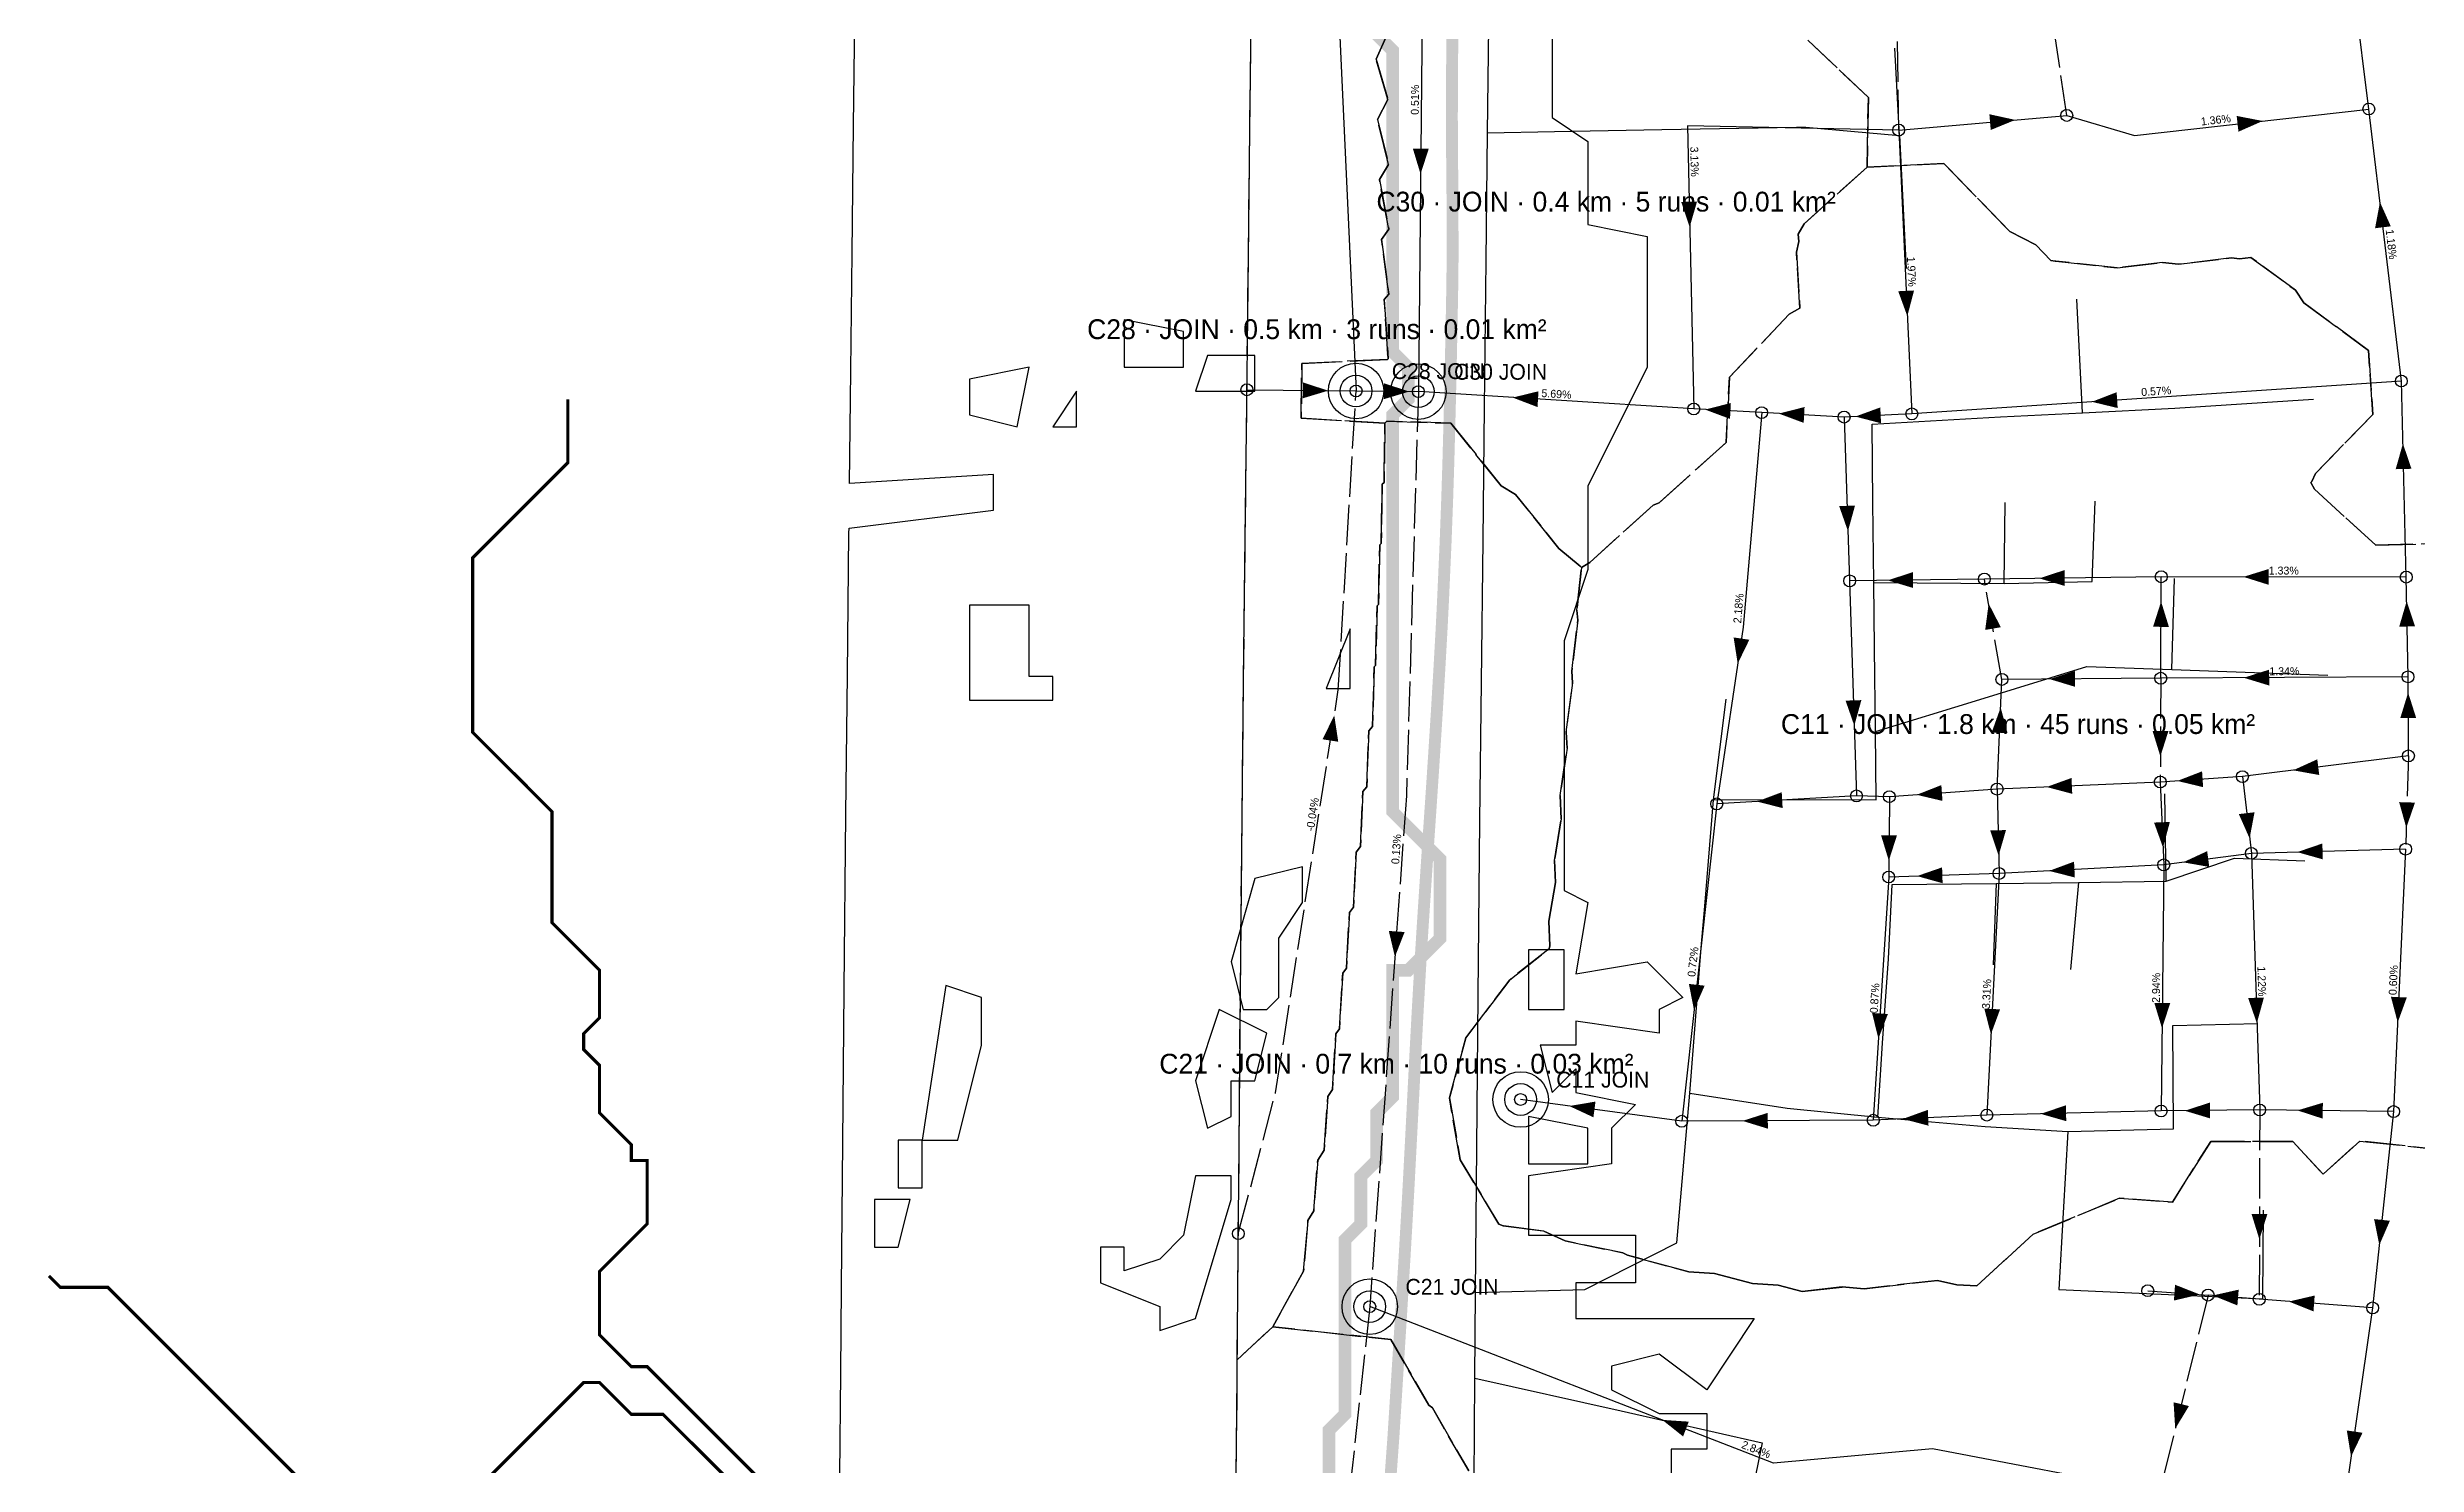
# Model space of a CAD drawing. Header units: metres. Extents: x 441395 to 476894, y 2561381 to 2578972.
# Drawn here: x 449725 to 450322, y 2569277 to 2569635 of the extents above; entities that cross this region are included whole.
import ezdxf
from ezdxf.enums import TextEntityAlignment as Align

# ---------------------------------------------------------------- set-up
doc = ezdxf.new("R2010")
doc.units = ezdxf.units.M
doc.header["$LTSCALE"] = 8
doc.linetypes.add('DASHDOT', pattern=[3.556, 2.54, -0.508, 0, -0.508])
doc.linetypes.add('DASHED', pattern=[1.524, 1.27, -0.254])
for name, color, linetype in [('A_ARROWS', 7, 'Continuous'), ('A_BUILT_2006', 252, 'Continuous'), ('A_CATCH_LABEL', 7, 'Continuous'), ('A_CATCHMENTS', 7, 'Continuous'), ('A_ENVELOPE', 3, 'Continuous'), ('A_GRADIENT', 8, 'Continuous'), ('A_JUNCTIONS', 8, 'Continuous'), ('A_MAIN_PIPE', 5, 'Continuous'), ('A_OUTLET_LABEL', 7, 'Continuous'), ('A_OUTLETS', 7, 'Continuous'), ('A_RUNS', 7, 'Continuous'), ('A_STREAMS', 5, 'Continuous'), ('A_WADI', 4, 'Continuous')]:
    doc.layers.add(name, color=color, linetype=linetype)

msp = doc.modelspace()

# ---------------------------------------------------------------- linework, layer by layer
at = {"layer": 'A_ARROWS', "color": 2}
for points in [[(450221.16, 2569616.67), (450214.96, 2569614.12), (450214.62, 2569618.1)], [(450283.6, 2569616.4), (450277.47, 2569613.69), (450277.02, 2569617.67)], [(450313.17, 2569595.94), (450315.91, 2569589.82), (450311.94, 2569589.34)], [(450047.81, 2569548.35), (450041.39, 2569546.43), (450041.43, 2569550.43)], [(450318.97, 2569534.99), (450321.13, 2569528.64), (450317.13, 2569528.54)], [(450049.33, 2569466.41), (450050.33, 2569459.77), (450046.37, 2569460.39)]]:
    msp.add_solid(points, dxfattribs=at)
at = {"layer": 'A_ARROWS', "color": 3}
for points in [[(450071.1, 2569603), (450069.16, 2569609.42), (450073.16, 2569609.38)], [(450139, 2569589.62), (450136.86, 2569595.98), (450140.86, 2569596.07)], [(450068.26, 2569548.13), (450061.83, 2569546.2), (450061.88, 2569550.2)], [(450094.35, 2569546.61), (450100.86, 2569548.2), (450100.61, 2569544.21)], [(450142.89, 2569543.58), (450149.39, 2569545.23), (450149.18, 2569541.23)]]:
    msp.add_solid(points, dxfattribs=at)
at = {"layer": 'A_ARROWS', "color": 4}
for points in [[(450193.92, 2569567.14), (450191.62, 2569573.44), (450195.62, 2569573.63)], [(450240.48, 2569545.54), (450246.73, 2569547.96), (450246.99, 2569543.97)], [(450161.49, 2569542.57), (450167.99, 2569544.22), (450167.77, 2569540.23)], [(450180.8, 2569541.82), (450187.1, 2569544.12), (450187.29, 2569540.12)], [(450178.94, 2569512.89), (450176.72, 2569519.22), (450180.72, 2569519.35)], [(450188.97, 2569500.49), (450195.34, 2569502.57), (450195.39, 2569498.57)], [(450227.21, 2569500.99), (450233.58, 2569503.08), (450233.64, 2569499.08)], [(450278.71, 2569501.37), (450285.12, 2569503.36), (450285.11, 2569499.36)], [(450214.44, 2569494.62), (450217.51, 2569488.66), (450213.57, 2569487.98)], [(450257.95, 2569495.16), (450259.92, 2569488.75), (450255.92, 2569488.77)], [(450319.92, 2569495.25), (450322.03, 2569488.88), (450318.03, 2569488.81)], [(450151.12, 2569479.46), (450150.09, 2569486.09), (450154.05, 2569485.5)], [(450229.81, 2569475.58), (450236.2, 2569477.63), (450236.23, 2569473.63)], [(450278.82, 2569475.91), (450285.21, 2569477.95), (450285.23, 2569473.95)], [(450180.54, 2569463.81), (450178.34, 2569470.14), (450182.33, 2569470.27)], [(450217.47, 2569468.42), (450219.2, 2569461.94), (450215.2, 2569462.11)], [(450320.28, 2569472.17), (450322.31, 2569465.78), (450318.31, 2569465.76)], [(450257.77, 2569456.07), (450255.8, 2569462.48), (450259.8, 2569462.47)], [(450229.05, 2569448.35), (450235.35, 2569450.63), (450235.53, 2569446.63)], [(450262.04, 2569449.88), (450268.29, 2569452.3), (450268.56, 2569448.31)], [(450291.26, 2569452.56), (450297.36, 2569455.34), (450297.86, 2569451.37)], [(450155.95, 2569444.67), (450162.23, 2569447.03), (450162.46, 2569443.04)], [(450196.27, 2569446.38), (450202.51, 2569448.83), (450202.79, 2569444.84)], [(450319.82, 2569438.07), (450318.01, 2569444.53), (450322.01, 2569444.41)], [(450258.44, 2569433.06), (450256.17, 2569439.37), (450260.17, 2569439.54)], [(450280.28, 2569435.38), (450277.56, 2569441.51), (450281.53, 2569441.97)], [(450189.25, 2569429.75), (450187.3, 2569436.16), (450191.3, 2569436.13)], [(450216.96, 2569431.04), (450214.82, 2569437.39), (450218.81, 2569437.48)], [(450263.5, 2569429.34), (450269.58, 2569432.16), (450270.1, 2569428.19)], [(450292.29, 2569431.92), (450298.64, 2569434.09), (450298.75, 2569430.09)], [(450196.36, 2569425.87), (450202.69, 2569428.07), (450202.82, 2569424.07)], [(450229.69, 2569427.18), (450235.98, 2569429.51), (450236.19, 2569425.52)], [(450140.09, 2569392.07), (450138.81, 2569398.66), (450142.78, 2569398.22)], [(450186.62, 2569384.82), (450185.03, 2569391.33), (450189.02, 2569391.08)], [(450215.01, 2569385.95), (450213.34, 2569392.44), (450217.33, 2569392.24)], [(450258.18, 2569387.44), (450256.25, 2569393.86), (450260.25, 2569393.82)], [(450282.11, 2569388.76), (450279.91, 2569395.1), (450283.9, 2569395.23)], [(450317.65, 2569388.94), (450315.94, 2569395.42), (450319.94, 2569395.24)], [(450108.63, 2569367.85), (450115.24, 2569368.97), (450114.71, 2569365.01)], [(450152.32, 2569364.1), (450158.71, 2569366.13), (450158.73, 2569362.13)], [(450192.79, 2569364.6), (450199.09, 2569366.88), (450199.27, 2569362.89)], [(450227.57, 2569365.88), (450233.92, 2569368.03), (450234.02, 2569364.03)], [(450263.9, 2569366.66), (450270.28, 2569368.73), (450270.33, 2569364.73)], [(450292.34, 2569366.75), (450298.77, 2569368.67), (450298.72, 2569364.67)]]:
    msp.add_solid(points, dxfattribs=at)
at = {"layer": 'A_ARROWS', "color": 1}
for points in [[(450064.63, 2569405.51), (450063.09, 2569412.03), (450067.08, 2569411.75)], [(450282.75, 2569334.2), (450280.77, 2569340.6), (450284.77, 2569340.6)], [(450313.01, 2569332.75), (450311.7, 2569339.33), (450315.68, 2569338.9)], [(450267.71, 2569320.3), (450261.18, 2569318.77), (450261.47, 2569322.76)], [(450270.99, 2569320.05), (450277.53, 2569321.52), (450277.2, 2569317.54)], [(450290.17, 2569318.52), (450296.7, 2569320.03), (450296.4, 2569316.04)], [(450132.09, 2569288.66), (450138.78, 2569288.21), (450137.34, 2569284.48)], [(450261.51, 2569286.41), (450261.1, 2569293.1), (450264.98, 2569292.15)], [(450305.87, 2569279.37), (450304.81, 2569285.99), (450308.77, 2569285.41)]]:
    msp.add_solid(points, dxfattribs=at)
at = {"layer": 'A_BUILT_2006', "color": 252}
for points in [[(450088.03, 2569613.44), (450088.41, 2569647.07)], [(450191.91, 2569612.74), (450190.75, 2569634.77)], [(450087.66, 2569581.19), (450088.03, 2569613.44)], [(450088.03, 2569613.44), (450104.92, 2569613.74)], [(450104.92, 2569613.74), (450131.99, 2569614.23)], [(450131.99, 2569614.23), (450165.96, 2569614.83), (450168.35, 2569614.86)], [(450168.35, 2569614.86), (450191.91, 2569612.74)], [(450191.91, 2569612.74), (450193.64, 2569579.14)], [(450087.24, 2569544.2), (450087.66, 2569581.19)], [(450238.12, 2569542.74), (450236.68, 2569571.4)], [(450261.38, 2569543.9), (450296.4, 2569546.2)], [(450086.86, 2569510.6), (450087.24, 2569544.2)], [(450185.02, 2569539.94), (450217.46, 2569541.71)], [(450185.44, 2569499.94), (450185.24, 2569520.15), (450185.02, 2569539.94)], [(450217.46, 2569541.71), (450238.12, 2569542.74)], [(450238.12, 2569542.74), (450261.38, 2569543.9)], [(450218.39, 2569499.66), (450218.63, 2569520.15)], [(450240.54, 2569500.16), (450241.33, 2569520.49)], [(450086.46, 2569474.8), (450086.86, 2569510.6)], [(450185.44, 2569499.94), (450218.39, 2569499.66)], [(450185.6, 2569483.41), (450185.44, 2569499.94)], [(450218.39, 2569499.66), (450240.54, 2569500.16)], [(450260.64, 2569478.03), (450261.32, 2569500.96)], [(450185.9, 2569462.32), (450185.6, 2569483.41)], [(450086.06, 2569439.8), (450086.46, 2569474.8)], [(450212.19, 2569470.41), (450239.17, 2569478.77)], [(450239.17, 2569478.77), (450260.64, 2569478.03)], [(450260.64, 2569478.03), (450299.98, 2569476.57)], [(450145.04, 2569445.12), (450148.24, 2569470.55)], [(450185.9, 2569462.32), (450212.19, 2569470.41)], [(450186.02, 2569445.15), (450185.9, 2569462.32)], [(450141.88, 2569407.78), (450142.8, 2569418.27), (450145.04, 2569445.12)], [(450145.04, 2569445.12), (450165.94, 2569445.18)], [(450165.94, 2569445.18), (450186.02, 2569445.15)], [(450259.25, 2569424.62), (450258.9, 2569446.61)], [(450085.63, 2569395.83), (450086.06, 2569439.8)], [(450259.25, 2569424.62), (450276.49, 2569430.43)], [(450276.49, 2569430.43), (450294.25, 2569429.73)], [(450189.14, 2569405.03), (450190.07, 2569423.74), (450190.07, 2569423.74)], [(450190.07, 2569423.74), (450216.32, 2569424.04)], [(450216.32, 2569424.04), (450215.6, 2569403.45)], [(450216.32, 2569424.04), (450237.07, 2569424.27)], [(450237.07, 2569424.27), (450235.08, 2569402.28)], [(450237.07, 2569424.27), (450259.25, 2569424.62)], [(450139.01, 2569371.07), (450141.88, 2569407.78)], [(450187.67, 2569383.73), (450189.14, 2569405.03)], [(450085.31, 2569357.37), (450085.63, 2569395.83)], [(450260.91, 2569388.19), (450282.4, 2569388.71)], [(450261.1, 2569362.1), (450260.91, 2569388.18), (450260.91, 2569388.19)], [(450186.44, 2569365.03), (450187.67, 2569383.73)], [(450135.73, 2569333.35), (450139.01, 2569371.07)], [(450139.01, 2569371.07), (450163.64, 2569367.32)], [(450163.64, 2569367.32), (450186.44, 2569365.03)], [(450186.44, 2569365.03), (450213.55, 2569362.66)], [(450213.55, 2569362.66), (450234.43, 2569361.41)], [(450234.43, 2569361.41), (450234.43, 2569361.41), (450233.28, 2569340.87)], [(450234.43, 2569361.41), (450261.1, 2569362.1)], [(450085, 2569320.81), (450085.31, 2569357.37)], [(450233.28, 2569340.87), (450232.15, 2569321.54)], [(450283.65, 2569319.2), (450283.81, 2569341.54)], [(450112.56, 2569321.55), (450135.73, 2569333.35)], [(450084.82, 2569299.19), (450085, 2569320.81)], [(450085, 2569320.81), (450112.56, 2569321.55)], [(450232.15, 2569321.54), (450263.53, 2569320.17)], [(450263.53, 2569320.17), (450283.65, 2569319.2)], [(450084.61, 2569273.26), (450084.82, 2569299.19)], [(450084.82, 2569299.19), (450121.74, 2569290.94)], [(450121.74, 2569290.94), (450157.28, 2569282.86)], [(450157.28, 2569282.86), (450152.84, 2569261.02)]]:
    msp.add_lwpolyline(points, dxfattribs=at)
at = {"layer": 'A_CATCHMENTS', "color": 2, "linetype": 'DASHED'}
for points in [[(450062.64, 2569638.18), (450059.87, 2569631.96), (450062.88, 2569621.81), (450060.24, 2569616.81), (450063.03, 2569605.45), (450060.71, 2569601.65), (450063.1, 2569589.09), (450061.27, 2569586.51), (450063.06, 2569572.72), (450061.95, 2569571.37), (450062.9, 2569556.36), (450062.77, 2569556.23), (450041.13, 2569555.23), (450040.98, 2569541.4), (450062.11, 2569540.14), (450061.89, 2569525.22), (450061.45, 2569524.78), (450061.18, 2569509.82), (450060.79, 2569509.42), (450060.47, 2569494.42), (450060.13, 2569494.06), (450059.76, 2569479.02), (450059.41, 2569478.64), (450058.99, 2569463.62), (450058.04, 2569462.56), (450057.52, 2569448.4), (450056.55, 2569447.23), (450055.94, 2569433.32), (450054.85, 2569431.94), (450054.17, 2569417.99), (450053.15, 2569416.65), (450052.39, 2569402.67), (450051.45, 2569401.36), (450050.62, 2569387.34), (450049.74, 2569386.06), (450048.85, 2569372.01), (450047.71, 2569370.28), (450047.71, 2569370.28), (450046.75, 2569356.7), (450045.17, 2569354.2), (450044.15, 2569341.43), (450042.69, 2569338.95), (450041.56, 2569326.16), (450033.79, 2569312.17), (450024.86, 2569303.83), (450025, 2569321.31), (450025, 2569321.31), (450025, 2569321.31), (450025.31, 2569357.87), (450025.63, 2569396.33), (450025.63, 2569396.38), (450025.63, 2569396.42), (450026.06, 2569440.39), (450026.06, 2569440.44), (450026.06, 2569440.48), (450026.46, 2569475.48), (450026.86, 2569511.28), (450026.86, 2569511.28), (450026.86, 2569511.28), (450027.25, 2569544.88), (450027.25, 2569544.88), (450027.25, 2569544.88), (450027.67, 2569581.87), (450028.03, 2569614.12), (450028.03, 2569614.12), (450028.03, 2569614.12), (450028.41, 2569647.75)], [(450333.69, 2569509.91), (450312.09, 2569509.37), (450296.66, 2569523.47), (450295.71, 2569525.22), (450295.95, 2569525.46), (450296.87, 2569527.47), (450311.38, 2569542.35), (450310.3, 2569558.49), (450293.98, 2569570.49), (450291.85, 2569573.69), (450280.61, 2569581.96), (450277.73, 2569581.62), (450275.7, 2569581.84), (450262.32, 2569580.23), (450258.34, 2569580.67), (450246.87, 2569579.32), (450231.36, 2569581.06), (450231.25, 2569581.05), (450230.13, 2569581.17), (450226.31, 2569585.12), (450219.8, 2569588.5), (450203.15, 2569605.66), (450203.15, 2569605.66), (450183.75, 2569604.76), (450184.1, 2569622.33), (450168.79, 2569636.76)]]:
    msp.add_lwpolyline(points, dxfattribs=at)
at = {"layer": 'A_CATCHMENTS', "color": 3, "linetype": 'DASHED'}
for points in [[(450168.79, 2569636.76), (450184.1, 2569622.33), (450183.75, 2569604.76), (450167.87, 2569590.44), (450166.36, 2569587.83), (450166.55, 2569586.02), (450165.95, 2569583.31), (450166.83, 2569569.18), (450164.12, 2569567.67), (450149.06, 2569551.74), (450148.17, 2569535.27), (450131.32, 2569520.09), (450129.79, 2569519.44), (450113.77, 2569504.97), (450111.67, 2569503.74), (450111.38, 2569504.1), (450106.01, 2569508.5), (450095.07, 2569522.13), (450091.45, 2569524.36), (450078.76, 2569540.15), (450062.6, 2569540.63), (450062.11, 2569540.14), (450040.98, 2569541.4), (450040.98, 2569541.4), (450041.13, 2569555.23), (450062.77, 2569556.23), (450062.9, 2569556.36), (450061.95, 2569571.37), (450063.06, 2569572.72), (450061.27, 2569586.51), (450063.1, 2569589.09), (450060.71, 2569601.65), (450063.03, 2569605.45), (450060.24, 2569616.81), (450062.88, 2569621.81), (450059.87, 2569631.96), (450062.64, 2569638.18)], [(450024.61, 2569273.76), (450024.82, 2569299.69), (450024.86, 2569303.83), (450033.79, 2569312.17), (450033.79, 2569312.17), (450063.64, 2569308.9), (450073.15, 2569292.37), (450074.11, 2569291.67), (450083.25, 2569275.78)]]:
    msp.add_lwpolyline(points, dxfattribs=at)
at = {"layer": 'A_CATCHMENTS', "color": 4, "linetype": 'DASHED'}
msp.add_lwpolyline([(450331.64, 2569356.5), (450308.08, 2569359.02), (450298.83, 2569350.65), (450291.18, 2569358.88), (450270.47, 2569358.93), (450260.8, 2569343.59), (450247.48, 2569344.58), (450225.69, 2569335.53), (450211.48, 2569322.5), (450206.45, 2569322.71), (450201.51, 2569323.84), (450183.03, 2569321.76), (450177.47, 2569322.19), (450167.35, 2569321.05), (450161.35, 2569322.63), (450161.35, 2569322.63), (450154.84, 2569323.06), (450145.23, 2569325.63), (450138.83, 2569325.98), (450123.32, 2569330.21), (450122.16, 2569330.82), (450107.57, 2569333.8), (450102.21, 2569336.31), (450091.91, 2569337.64), (450090.85, 2569338.06), (450090.82, 2569338.08), (450081.13, 2569354.24), (450078.36, 2569369.89), (450082.52, 2569385.05), (450093.62, 2569399.71), (450103.57, 2569407.53), (450103.69, 2569408.23), (450103.48, 2569414.46), (450105.13, 2569424.28), (450104.91, 2569429.81), (450106.57, 2569440.33), (450106.29, 2569446.18), (450108.05, 2569458.11), (450107.81, 2569462.18), (450109.46, 2569474.65), (450109.25, 2569477.56), (450110.76, 2569490.48), (450110.56, 2569492.95), (450111.67, 2569503.74), (450113.77, 2569504.97), (450129.79, 2569519.44), (450131.32, 2569520.09), (450148.17, 2569535.27), (450149.06, 2569551.74), (450164.12, 2569567.67), (450166.83, 2569569.18), (450165.95, 2569583.31), (450166.55, 2569586.02), (450166.36, 2569587.83), (450167.87, 2569590.44), (450183.75, 2569604.76), (450203.15, 2569605.66), (450219.8, 2569588.5), (450226.31, 2569585.12), (450230.13, 2569581.17), (450231.25, 2569581.05), (450231.36, 2569581.06), (450246.87, 2569579.32), (450258.34, 2569580.67), (450262.32, 2569580.23), (450275.7, 2569581.84), (450277.73, 2569581.62), (450280.61, 2569581.96), (450291.85, 2569573.69), (450293.98, 2569570.49), (450310.3, 2569558.49), (450311.38, 2569542.35), (450296.87, 2569527.47), (450295.95, 2569525.46), (450295.71, 2569525.22), (450296.66, 2569523.47), (450312.09, 2569509.37), (450333.69, 2569509.91)], dxfattribs=at)
at = {"layer": 'A_CATCHMENTS', "color": 1, "linetype": 'DASHED'}
msp.add_lwpolyline([(450083.25, 2569275.78), (450074.11, 2569291.67), (450073.15, 2569292.37), (450063.64, 2569308.9), (450033.79, 2569312.17), (450041.56, 2569326.16), (450042.69, 2569338.95), (450044.15, 2569341.43), (450044.15, 2569341.43), (450045.17, 2569354.2), (450046.75, 2569356.7), (450047.71, 2569370.28), (450048.85, 2569372.01), (450049.74, 2569386.06), (450050.62, 2569387.34), (450051.45, 2569401.36), (450052.39, 2569402.67), (450053.15, 2569416.65), (450054.17, 2569417.99), (450054.85, 2569431.94), (450055.94, 2569433.32), (450056.55, 2569447.23), (450057.52, 2569448.4), (450058.04, 2569462.56), (450058.99, 2569463.62), (450059.41, 2569478.64), (450059.76, 2569479.02), (450060.13, 2569494.06), (450060.47, 2569494.42), (450060.79, 2569509.42), (450061.18, 2569509.82), (450061.45, 2569524.78), (450061.89, 2569525.22), (450062.11, 2569540.14), (450062.6, 2569540.63), (450078.76, 2569540.15), (450091.45, 2569524.36), (450095.07, 2569522.13), (450106.01, 2569508.5), (450111.38, 2569504.1), (450111.67, 2569503.74), (450110.56, 2569492.95), (450110.76, 2569490.48), (450109.25, 2569477.56), (450109.46, 2569474.65), (450107.81, 2569462.18), (450108.05, 2569458.11), (450106.29, 2569446.18), (450106.57, 2569440.33), (450104.91, 2569429.81), (450105.13, 2569424.28), (450103.48, 2569414.46), (450103.69, 2569408.23), (450103.57, 2569407.53), (450093.62, 2569399.71), (450082.52, 2569385.05), (450078.36, 2569369.89), (450081.13, 2569354.24), (450090.82, 2569338.08), (450090.85, 2569338.06), (450091.91, 2569337.64), (450102.21, 2569336.31), (450107.57, 2569333.8), (450122.16, 2569330.82), (450123.32, 2569330.21), (450138.83, 2569325.98), (450145.23, 2569325.63), (450154.84, 2569323.06), (450161.35, 2569322.63), (450167.35, 2569321.05), (450177.47, 2569322.19), (450183.03, 2569321.76), (450201.51, 2569323.84), (450206.45, 2569322.71), (450211.48, 2569322.5), (450225.69, 2569335.53), (450247.48, 2569344.58), (450260.8, 2569343.59), (450270.47, 2569358.93), (450291.18, 2569358.88), (450298.83, 2569350.65), (450308.08, 2569359.02), (450331.64, 2569356.5)], dxfattribs=at)
at = {"layer": 'A_ENVELOPE', "color": 3}
msp.add_lwpolyline([(450024.61, 2569273.76), (450024.82, 2569299.69), (450025, 2569321.31), (450025, 2569321.31), (450025, 2569321.31), (450025.31, 2569357.87), (450025.63, 2569396.33), (450025.63, 2569396.38), (450025.63, 2569396.42), (450026.06, 2569440.39), (450026.06, 2569440.44), (450026.06, 2569440.48), (450026.46, 2569475.48), (450026.86, 2569511.28), (450026.86, 2569511.28), (450026.86, 2569511.28), (450027.25, 2569544.88), (450027.25, 2569544.88), (450027.25, 2569544.88), (450027.67, 2569581.87), (450028.03, 2569614.12), (450028.03, 2569614.12), (450028.03, 2569614.12), (450028.41, 2569647.75)], dxfattribs=at)
at = {"layer": 'A_JUNCTIONS'}
for centre in [(450234.14, 2569617.8), (450310.36, 2569619.42), (450191.74, 2569614.1), (450318.57, 2569550.78), (450027.29, 2569548.58), (450054.83, 2569548.28), (450070.54, 2569548.11), (450140.04, 2569543.73), (450157.17, 2569542.81), (450177.96, 2569541.68), (450195.06, 2569542.49), (450179.37, 2569500.36), (450213.36, 2569500.81), (450257.98, 2569501.4), (450319.81, 2569501.31), (450217.78, 2569475.5), (450257.86, 2569475.79), (450320.26, 2569476.15), (450320.36, 2569456.19), (450257.74, 2569449.6), (450278.47, 2569450.97), (450145.84, 2569444.09), (450181.1, 2569446.11), (450189.38, 2569445.9), (450216.58, 2569447.81), (450280.72, 2569431.61), (450319.65, 2569432.66), (450189.22, 2569425.64), (450217.06, 2569426.52), (450258.63, 2569428.69), (450096.34, 2569369.5), (450213.98, 2569365.56), (450257.96, 2569366.6), (450282.83, 2569366.86), (450316.62, 2569366.45), (450136.99, 2569364.02), (450185.32, 2569364.26), (450025.12, 2569335.65), (450058.29, 2569317.23), (450254.58, 2569321.25), (450269.81, 2569320.15), (450282.72, 2569319.09), (450311.32, 2569316.91)]:
    msp.add_circle(centre, 1.5, dxfattribs=at)
at = {"layer": 'A_MAIN_PIPE', "color": 5, "const_width": 3}
msp.add_lwpolyline([(450079.15, 2569639.33), (450079.04, 2569628.61), (450079, 2569617.24), (450079.06, 2569607.17), (450079.16, 2569596.4), (450079.18, 2569584.37), (450079.19, 2569582.3), (450079.11, 2569574.79), (450078.92, 2569564.47), (450078.69, 2569553.24), (450078.52, 2569545.73), (450078.52, 2569545.69), (450078.44, 2569542.47), (450078.12, 2569530.39), (450077.82, 2569520.92), (450077.42, 2569510.14), (450076.89, 2569498.12), (450076.79, 2569495.88), (450076.43, 2569488.59), (450075.83, 2569477.82), (450075.19, 2569467.06), (450074.48, 2569455.86), (450073.8, 2569445.57), (450073.07, 2569434.83), (450072.35, 2569424.11), (450071.65, 2569413.39), (450071.07, 2569404.04), (450070.39, 2569392.08), (450070.38, 2569391.95), (450069.81, 2569381.22), (450069.26, 2569370.49), (450068.71, 2569359.74), (450068.15, 2569348.99), (450067.76, 2569341.81), (450067.07, 2569329.81), (450066.93, 2569327.49), (450066.28, 2569316.74), (450066.2, 2569315.47), (450065.61, 2569306.01), (450064.86, 2569294.02), (450064.64, 2569290.5), (450064.26, 2569284.49), (450063.48, 2569273.67)], dxfattribs=at)
at = {"layer": 'A_OUTLETS', "color": 5}
for centre, radius in [((450054.83, 2569548.28), 7), ((450054.83, 2569548.28), 4), ((450070.54, 2569548.11), 7), ((450070.54, 2569548.11), 4), ((450096.34, 2569369.5), 7), ((450096.34, 2569369.5), 4), ((450058.29, 2569317.23), 7), ((450058.29, 2569317.23), 4)]:
    msp.add_circle(centre, radius, dxfattribs=at)
at = {"layer": 'A_RUNS', "color": 2}
for points in [[(450045.73, 2569805.77), (450048.12, 2569694.21), (450054.83, 2569548.28)], [(450310.36, 2569619.42), (450303.5, 2569674.94)], [(450191.74, 2569614.1), (450234.14, 2569617.8)], [(450234.14, 2569617.8), (450251.26, 2569612.74), (450310.36, 2569619.42)], [(450318.57, 2569550.78), (450310.36, 2569619.42)], [(450027.29, 2569548.58), (450054.83, 2569548.28)], [(450319.81, 2569501.31), (450318.57, 2569550.78)]]:
    msp.add_lwpolyline(points, dxfattribs=at)
at = {"layer": 'A_RUNS', "color": 3}
for points in [[(450072.03, 2569695.35), (450070.54, 2569548.11)], [(450191.74, 2569614.1), (450138.43, 2569615.15), (450140.04, 2569543.73)], [(450054.83, 2569548.28), (450070.54, 2569548.11)], [(450140.04, 2569543.73), (450070.54, 2569548.11)], [(450157.17, 2569542.81), (450140.04, 2569543.73)]]:
    msp.add_lwpolyline(points, dxfattribs=at)
at = {"layer": 'A_RUNS', "color": 2, "linetype": 'DASHED'}
for points in [[(450234.14, 2569617.8), (450227.07, 2569665.92)], [(450191.74, 2569614.1), (450191.12, 2569664.02)], [(450025.12, 2569335.65), (450034.52, 2569371.21), (450050.34, 2569472.89), (450054.83, 2569548.28)]]:
    msp.add_lwpolyline(points, dxfattribs=at)
at = {"layer": 'A_RUNS', "color": 4}
for points in [[(450191.74, 2569614.1), (450195.06, 2569542.49)], [(450318.57, 2569550.78), (450195.06, 2569542.49)], [(450157.17, 2569542.81), (450152.5, 2569488.66), (450145.84, 2569444.09)], [(450177.96, 2569541.68), (450157.17, 2569542.81)], [(450195.06, 2569542.49), (450177.96, 2569541.68)], [(450177.96, 2569541.68), (450179.37, 2569500.36)], [(450213.36, 2569500.81), (450179.37, 2569500.36)], [(450179.37, 2569500.36), (450181.1, 2569446.11)], [(450257.98, 2569501.4), (450213.36, 2569500.81)], [(450257.86, 2569475.79), (450257.98, 2569501.4)], [(450319.81, 2569501.31), (450257.98, 2569501.4)], [(450320.26, 2569476.15), (450319.81, 2569501.31)], [(450216.58, 2569447.81), (450217.78, 2569475.5)], [(450257.86, 2569475.79), (450217.78, 2569475.5)], [(450320.26, 2569476.15), (450257.86, 2569475.79)], [(450320.36, 2569456.19), (450320.26, 2569476.15)], [(450320.36, 2569456.19), (450278.47, 2569450.97)], [(450278.47, 2569450.97), (450257.74, 2569449.6)], [(450278.47, 2569450.97), (450280.72, 2569431.61)], [(450145.84, 2569444.09), (450136.99, 2569364.02)], [(450181.1, 2569446.11), (450145.84, 2569444.09)], [(450189.38, 2569445.9), (450181.1, 2569446.11)], [(450189.38, 2569445.9), (450189.22, 2569425.64)], [(450216.58, 2569447.81), (450189.38, 2569445.9)], [(450257.74, 2569449.6), (450216.58, 2569447.81)], [(450216.58, 2569447.81), (450217.06, 2569426.52)], [(450257.74, 2569449.6), (450258.63, 2569428.69)], [(450319.65, 2569432.66), (450280.72, 2569431.61)], [(450319.65, 2569432.66), (450316.62, 2569366.45)], [(450217.06, 2569426.52), (450189.22, 2569425.64)], [(450217.06, 2569426.52), (450213.98, 2569365.56)], [(450258.63, 2569428.69), (450217.06, 2569426.52)], [(450258.63, 2569428.69), (450257.96, 2569366.6)], [(450280.72, 2569431.61), (450258.63, 2569428.69)], [(450280.72, 2569431.61), (450282.83, 2569366.86)], [(450189.22, 2569425.64), (450185.32, 2569364.26)], [(450136.99, 2569364.02), (450096.34, 2569369.5)], [(450257.96, 2569366.6), (450213.98, 2569365.56)], [(450282.83, 2569366.86), (450257.96, 2569366.6)], [(450316.62, 2569366.45), (450282.83, 2569366.86)], [(450185.32, 2569364.26), (450136.99, 2569364.02)], [(450213.98, 2569365.56), (450185.32, 2569364.26)]]:
    msp.add_lwpolyline(points, dxfattribs=at)
at = {"layer": 'A_RUNS', "color": 1, "linetype": 'DASHED'}
for points in [[(450070.54, 2569548.11), (450067.54, 2569446.16), (450058.29, 2569317.23)], [(450282.83, 2569366.86), (450282.72, 2569319.09)], [(450269.81, 2569320.15), (450257.57, 2569270.39)]]:
    msp.add_lwpolyline(points, dxfattribs=at)
at = {"layer": 'A_RUNS', "color": 4, "linetype": 'DASHED'}
for points in [[(450217.78, 2569475.5), (450213.36, 2569500.81)], [(450257.86, 2569475.79), (450257.74, 2569449.6)], [(450320.36, 2569456.19), (450319.65, 2569432.66)]]:
    msp.add_lwpolyline(points, dxfattribs=at)
at = {"layer": 'A_RUNS', "color": 1}
for points in [[(450316.62, 2569366.45), (450311.32, 2569316.91)], [(450282.72, 2569319.09), (450269.81, 2569320.15)], [(450311.32, 2569316.91), (450282.72, 2569319.09)], [(450257.57, 2569270.39), (450200.31, 2569281.33), (450160.19, 2569277.78), (450058.29, 2569317.23)], [(450311.32, 2569316.91), (450303.2, 2569260.93)]]:
    msp.add_lwpolyline(points, dxfattribs=at)
at = {"layer": 'A_RUNS', "color": 1, "linetype": 'DASHDOT'}
msp.add_lwpolyline([(450254.58, 2569321.25), (450269.81, 2569320.15)], dxfattribs=at)
at = {"layer": 'A_RUNS', "color": 3, "linetype": 'DASHED'}
msp.add_lwpolyline([(450058.29, 2569317.23), (450049.81, 2569239.65), (450023.73, 2569168.32)], dxfattribs=at)
at = {"layer": 'A_STREAMS', "color": 5}
for points, const_width in [([(450060.03, 2569638.24), (450064.03, 2569634.24), (450064.03, 2569630.24), (450064.03, 2569626.23), (450064.03, 2569622.23), (450064.03, 2569618.23), (450064.03, 2569614.23), (450064.03, 2569610.23), (450064.03, 2569606.23), (450064.03, 2569602.22), (450064.03, 2569598.22), (450064.03, 2569594.22), (450064.03, 2569590.22), (450064.03, 2569586.22), (450064.03, 2569582.21), (450064.03, 2569578.21), (450064.03, 2569574.21), (450064.03, 2569570.21), (450064.03, 2569566.21), (450064.03, 2569562.21), (450064.03, 2569558.2), (450068.03, 2569554.2), (450068.03, 2569550.2), (450068.03, 2569546.2), (450064.03, 2569542.2), (450064.03, 2569538.19), (450064.03, 2569534.19), (450064.03, 2569530.19), (450064.03, 2569526.19), (450064.03, 2569522.19), (450064.03, 2569518.19), (450064.03, 2569514.18), (450064.03, 2569510.18), (450064.03, 2569506.18), (450064.03, 2569502.18), (450064.03, 2569498.18), (450064.03, 2569494.18), (450064.03, 2569490.17), (450064.03, 2569486.17), (450064.03, 2569482.17), (450064.03, 2569478.17), (450064.03, 2569474.17), (450064.03, 2569470.16), (450064.03, 2569466.16), (450064.03, 2569462.16), (450064.03, 2569458.16), (450064.03, 2569454.16), (450064.03, 2569450.16), (450064.03, 2569446.15), (450064.03, 2569442.15), (450068.03, 2569438.15), (450072.04, 2569434.15), (450076.04, 2569430.15), (450076.04, 2569426.15), (450076.04, 2569422.14), (450076.04, 2569418.14), (450076.04, 2569414.14), (450076.04, 2569410.14), (450072.04, 2569406.14), (450068.03, 2569402.13), (450064.03, 2569402.13), (450064.03, 2569398.13), (450064.03, 2569394.13), (450064.03, 2569390.13), (450064.03, 2569386.13), (450064.03, 2569382.13), (450064.03, 2569378.12), (450064.03, 2569374.12), (450064.03, 2569370.12), (450060.03, 2569366.12), (450060.03, 2569362.12), (450060.03, 2569358.11), (450060.03, 2569354.11), (450056.03, 2569350.11), (450056.03, 2569346.11), (450056.03, 2569342.11), (450056.03, 2569338.11), (450052.03, 2569334.1), (450052.03, 2569330.1), (450052.03, 2569326.1), (450052.03, 2569322.1), (450052.03, 2569318.1), (450052.03, 2569314.1), (450052.03, 2569310.09), (450052.03, 2569306.09), (450052.03, 2569302.09), (450052.03, 2569298.09), (450052.03, 2569294.09), (450052.03, 2569290.08), (450048.03, 2569286.08), (450048.03, 2569282.08), (450048.03, 2569278.08), (450048.03, 2569274.08)], 3.2), ([(449855.94, 2569546.2), (449855.94, 2569542.2), (449855.94, 2569538.19), (449855.94, 2569534.19), (449855.94, 2569530.19), (449851.94, 2569526.19), (449847.94, 2569522.19), (449843.94, 2569518.19), (449839.93, 2569514.18), (449835.93, 2569510.18), (449831.93, 2569506.18), (449831.93, 2569502.18), (449831.93, 2569498.18), (449831.93, 2569494.18), (449831.93, 2569490.17), (449831.93, 2569486.17), (449831.93, 2569482.17), (449831.93, 2569478.17), (449831.93, 2569474.17), (449831.93, 2569470.16), (449831.93, 2569466.16), (449831.93, 2569462.16), (449835.93, 2569458.16), (449839.93, 2569454.16), (449843.94, 2569450.16), (449847.94, 2569446.15), (449851.94, 2569442.15), (449851.94, 2569438.15), (449851.94, 2569434.15), (449851.94, 2569430.15), (449851.94, 2569426.15), (449851.94, 2569422.14), (449851.94, 2569418.14), (449851.94, 2569414.14), (449855.94, 2569410.14), (449859.94, 2569406.14), (449863.95, 2569402.13), (449863.95, 2569398.13), (449863.95, 2569394.13), (449863.95, 2569390.13), (449859.94, 2569386.13), (449859.94, 2569382.13), (449863.95, 2569378.12), (449863.95, 2569374.12), (449863.95, 2569370.12), (449863.95, 2569366.12), (449867.95, 2569362.12), (449871.95, 2569358.11), (449871.95, 2569354.11), (449875.95, 2569354.11), (449875.95, 2569350.11), (449875.95, 2569346.11), (449875.95, 2569342.11), (449875.95, 2569338.11), (449871.95, 2569334.1), (449867.95, 2569330.1), (449863.95, 2569326.1), (449863.95, 2569322.1), (449863.95, 2569318.1), (449863.95, 2569314.1), (449863.95, 2569310.09), (449867.95, 2569306.09), (449871.95, 2569302.09), (449875.95, 2569302.09), (449879.95, 2569298.09), (449883.95, 2569294.09), (449887.96, 2569290.08), (449891.96, 2569286.08), (449895.96, 2569282.08), (449899.96, 2569278.08), (449903.96, 2569274.08)], 0.8), ([(449725.02, 2569324.96), (449727.89, 2569322.1), (449731.89, 2569322.1), (449735.89, 2569322.1), (449739.89, 2569322.1), (449743.89, 2569318.1), (449747.89, 2569314.1), (449751.9, 2569310.09), (449755.9, 2569306.09), (449759.9, 2569302.09), (449763.9, 2569298.09), (449767.9, 2569294.09), (449771.91, 2569290.08), (449775.91, 2569286.08), (449779.91, 2569282.08), (449783.91, 2569278.08), (449787.91, 2569274.08)], 0.8), ([(449835.93, 2569274.08), (449839.93, 2569278.08), (449843.94, 2569282.08), (449847.94, 2569286.08), (449851.94, 2569290.08), (449855.94, 2569294.09), (449859.94, 2569298.09), (449863.95, 2569298.09), (449867.95, 2569294.09), (449871.95, 2569290.08), (449875.95, 2569290.08), (449879.95, 2569290.08), (449883.95, 2569286.08), (449887.96, 2569282.08), (449891.96, 2569278.08), (449895.96, 2569274.08)], 0.8)]:
    msp.add_lwpolyline(points, dxfattribs=dict(at, const_width=const_width))
at = {"layer": 'A_WADI', "color": 4}
for points in [[(450104.31, 2569671.24), (450104.31, 2569617.24), (450113.31, 2569611.24), (450113.31, 2569590.24), (450128.31, 2569587.24), (450128.31, 2569554.24), (450113.31, 2569524.24), (450113.31, 2569503.24), (450107.31, 2569485.24), (450107.31, 2569422.24), (450113.31, 2569419.24), (450110.31, 2569401.24), (450128.31, 2569404.24), (450137.31, 2569395.24), (450131.31, 2569392.24), (450131.31, 2569386.24), (450110.31, 2569389.24), (450110.31, 2569383.24), (450101.31, 2569383.24), (450104.31, 2569371.24), (450110.31, 2569377.24), (450110.31, 2569371.24), (450125.31, 2569368.24), (450119.31, 2569362.24), (450119.31, 2569353.24), (450098.31, 2569350.24), (450098.31, 2569335.24), (450125.31, 2569335.24), (450125.31, 2569323.24), (450110.31, 2569323.24), (450110.31, 2569314.24), (450155.31, 2569314.24), (450143.31, 2569296.24), (450131.31, 2569305.24), (450119.31, 2569302.24), (450119.31, 2569296.24), (450131.31, 2569290.24), (450143.31, 2569290.24), (450143.31, 2569281.24), (450134.31, 2569281.24), (450134.31, 2569275.24)], [(449924.61, 2569274.59), (449924.83, 2569300.52), (449925.01, 2569322.14), (449925.31, 2569358.7), (449925.63, 2569397.17), (449925.63, 2569397.33), (449926.07, 2569441.37), (449926.07, 2569441.54), (449926.47, 2569476.61), (449926.87, 2569512.41), (449926.89, 2569513.68), (449963.31, 2569518.24), (449963.31, 2569527.24), (449927.01, 2569524.97), (449927.25, 2569546.01), (449927.67, 2569583.01), (449928.04, 2569615.25), (449928.42, 2569648.89)]]:
    msp.add_lwpolyline(points, dxfattribs=at)
for points in [[(449996.31, 2569554.24), (450011.31, 2569554.24), (450011.31, 2569563.24), (449996.31, 2569566.24), (449996.31, 2569554.24)], [(449957.31, 2569542.24), (449969.31, 2569539.24), (449972.31, 2569554.24), (449957.31, 2569551.24), (449957.31, 2569542.24)], [(450014.31, 2569548.24), (450029.31, 2569548.24), (450029.31, 2569557.24), (450017.31, 2569557.24), (450014.31, 2569548.24)], [(449984.31, 2569539.24), (449984.31, 2569548.24), (449978.31, 2569539.24), (449984.31, 2569539.24)], [(449957.31, 2569470.24), (449978.31, 2569470.24), (449978.31, 2569476.24), (449972.31, 2569476.24), (449972.31, 2569494.24), (449957.31, 2569494.24), (449957.31, 2569470.24)], [(450053.31, 2569473.24), (450053.31, 2569488.24), (450047.31, 2569473.24), (450053.31, 2569473.24)], [(450023.31, 2569404.24), (450026.31, 2569392.24), (450032.31, 2569392.24), (450035.31, 2569395.24), (450035.31, 2569410.24), (450041.31, 2569419.24), (450041.31, 2569428.24), (450029.31, 2569425.24), (450023.31, 2569404.24)], [(450098.31, 2569392.24), (450107.31, 2569392.24), (450107.31, 2569407.24), (450098.31, 2569407.24), (450098.31, 2569392.24)], [(449954.31, 2569359.24), (449960.31, 2569383.24), (449960.31, 2569395.24), (449951.31, 2569398.24), (449945.31, 2569359.24), (449954.31, 2569359.24)], [(450014.31, 2569374.24), (450017.31, 2569362.24), (450023.31, 2569365.24), (450023.31, 2569374.24), (450029.31, 2569374.24), (450032.31, 2569386.24), (450020.31, 2569392.24), (450014.31, 2569374.24)], [(450098.31, 2569353.24), (450113.31, 2569353.24), (450113.31, 2569362.24), (450098.31, 2569365.24), (450098.31, 2569353.24)], [(449939.31, 2569359.24), (449939.31, 2569347.24), (449945.31, 2569347.24), (449945.31, 2569359.24), (449939.31, 2569359.24)], [(450011.31, 2569335.24), (450005.31, 2569329.24), (449996.31, 2569326.24), (449996.31, 2569332.24), (449990.31, 2569332.24), (449990.31, 2569323.24), (450005.31, 2569317.24), (450005.31, 2569311.24), (450014.31, 2569314.24), (450023.31, 2569344.24), (450023.31, 2569350.24), (450014.31, 2569350.24), (450011.31, 2569335.24)], [(449933.31, 2569332.24), (449939.31, 2569332.24), (449942.31, 2569344.24), (449933.31, 2569344.24), (449933.31, 2569332.24)]]:
    msp.add_lwpolyline(points, close=True, dxfattribs=at)

# ---------------------------------------------------------------- texts
at = {"layer": 'A_CATCH_LABEL', "color": 3}
msp.add_text('C30 · JOIN · 0.4 km · 5 runs · 0.01 km²', height=5, dxfattribs=at).set_placement((450117.93, 2569596.05), align=Align.MIDDLE_CENTER)
at = {"layer": 'A_CATCH_LABEL', "color": 2}
msp.add_text('C28 · JOIN · 0.5 km · 3 runs · 0.01 km²', height=5, dxfattribs=at).set_placement((450044.94, 2569563.86), align=Align.MIDDLE_CENTER)
at = {"layer": 'A_CATCH_LABEL', "color": 4}
msp.add_text('C11 · JOIN · 1.8 km · 45 runs · 0.05 km²', height=5, dxfattribs=at).set_placement((450221.85, 2569464.23), align=Align.MIDDLE_CENTER)
at = {"layer": 'A_CATCH_LABEL', "color": 1}
msp.add_text('C21 · JOIN · 0.7 km · 10 runs · 0.03 km²', height=5, dxfattribs=at).set_placement((450065, 2569378.53), align=Align.MIDDLE_CENTER)
at = {"layer": 'A_GRADIENT', "color": 3}
for s, rotation, p in [('0.51%', 89.42132, (450071.28, 2569621.73)), ('3.13%', -88.71117, (450138.63, 2569606.1)), ('5.69%', 356.39981, (450105.29, 2569545.92))]:
    msp.add_text(s, height=2, rotation=rotation, dxfattribs=at).set_placement(p, align=Align.BOTTOM_CENTER)
at = {"layer": 'A_GRADIENT', "color": 2}
for s, rotation, p in [('1.36%', 6.44744, (450271.94, 2569615.08)), ('1.18%', 276.81943, (450314.46, 2569585.1)), ('-0.04%', 81.15681, (450045.41, 2569441.19))]:
    msp.add_text(s, height=2, rotation=rotation, dxfattribs=at).set_placement(p, align=Align.BOTTOM_CENTER)
at = {"layer": 'A_GRADIENT', "color": 4}
for s, rotation, p in [('1.97%', -87.33776, (450193.4, 2569578.3)), ('0.57%', 3.8391, (450256.82, 2569546.64)), ('1.33%', 359.91654, (450288.9, 2569501.36)), ('2.18%', 85.07199, (450152.9, 2569493.29)), ('1.34%', 0.3369, (450289.06, 2569475.97)), ('0.72%', 83.68919, (450141.42, 2569404.06)), ('1.22%', -88.13645, (450281.77, 2569399.24)), ('0.60%', 87.3742, (450318.13, 2569399.56)), ('0.87%', 86.36424, (450187.27, 2569394.95)), ('3.31%', 87.10706, (450215.52, 2569396.04)), ('2.94%', 89.38181, (450258.29, 2569397.65))]:
    msp.add_text(s, height=2, rotation=rotation, dxfattribs=at).set_placement(p, align=Align.BOTTOM_CENTER)
at = {"layer": 'A_GRADIENT', "color": 1}
for s, rotation, p in [('0.13%', 85.89713, (450066.57, 2569432.56)), ('2.84%', 338.83338, (450155.2, 2569279.71))]:
    msp.add_text(s, height=2, rotation=rotation, dxfattribs=at).set_placement(p, align=Align.BOTTOM_CENTER)
at = {"layer": 'A_OUTLET_LABEL', "color": 5}
for s, p in [('C28 JOIN', (450063.83, 2569551.28)), ('C30 JOIN', (450079.54, 2569551.11)), ('C11 JOIN', (450105.34, 2569372.5)), ('C21 JOIN', (450067.29, 2569320.23))]:
    msp.add_text(s, height=4, dxfattribs=at).set_placement(p)

doc.saveas('drawing.dxf')
